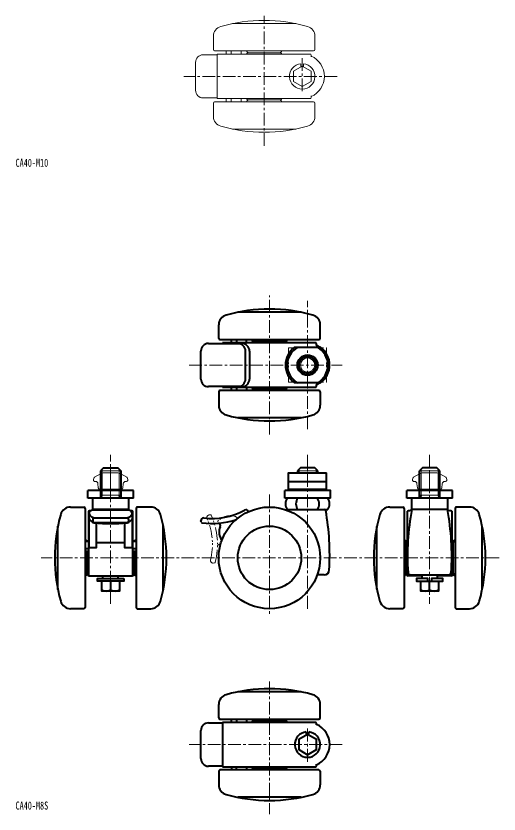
# Model space of a CAD drawing. Units: millimetres on the paper. Extents: x -594 to 361, y -421 to 342.
# Drawn here: x -594.3 to -404.1, y -421.3 to -107.2 of the extents above; entities that cross this region are included whole.
import ezdxf
from ezdxf.enums import TextEntityAlignment as Align

# ---------------------------------------------------------------- set-up
doc = ezdxf.new("R2010")
doc.units = ezdxf.units.MM
for name, pattern in [('CHAIN1', [8, 5, -1, 1, -1]), ('CHAIN2', [12, 9, -1, 1, -1]), ('DOUBLE_CHAIN1', [8.8, 5, -1, 0.6, -0.6, 0.6, -1])]:
    doc.linetypes.add(name, pattern=pattern)
doc.layers.add('0-0', color=7, linetype='Continuous', lineweight=18)
doc.layers.add('0-1', color=4, linetype='DOUBLE_CHAIN1', lineweight=18)
doc.styles.add('ＭＳ ゴシック', font='')
doc.styles.get('ＭＳ ゴシック').set_extended_font_data('MS Gothic')

msp = doc.modelspace()

# ---------------------------------------------------------------- linework, layer by layer
at = {"layer": '0-0'}
for p, q in [((-484.1, -110.213), (-509.1, -110.213)), ((-516.6, -120.463), (-516.6, -115.169)), ((-476.6, -120.463), (-476.6, -115.169)), ((-477.1, -120.963), (-516.1, -120.963)), ((-515.051, -122.213), (-478.149, -122.213)), ((-511.6, -120.963), (-511.6, -122.213)), ((-509.6, -122.213), (-509.6, -120.963)), ((-505.6, -120.963), (-505.6, -122.213)), ((-502.8, -121.713), (-490.4, -121.713)), ((-523.6, -125.463), (-523.6, -136.463)), ((-482.1, -125.988), (-482.1, -127.252)), ((-481.1, -127.252), (-481.1, -125.988)), ((-520.6, -139.463), (-515.082, -139.463)), ((-516.1, -140.963), (-477.1, -140.963)), ((-478.149, -139.713), (-515.051, -139.713)), ((-511.6, -139.713), (-511.6, -140.963)), ((-509.6, -140.963), (-509.6, -139.713)), ((-505.6, -140.963), (-505.6, -139.713)), ((-502.8, -140.213), (-490.4, -140.213)), ((-516.6, -141.463), (-516.6, -146.757)), ((-476.6, -141.463), (-476.6, -146.757)), ((-484.1, -151.713), (-509.1, -151.713)), ((-563.425, -288.768), (-561.059, -287.402)), ((-559.559, -287), (-554.566, -287)), ((-553.066, -287.402), (-550.7, -288.768)), ((-437.792, -288.768), (-435.425, -287.402)), ((-433.925, -287), (-428.933, -287)), ((-427.433, -287.402), (-425.066, -288.768)), ((-563.845, -289.771), (-563.658, -289.072)), ((-563.041, -290.4), (-563.362, -290.4)), ((-561.902, -292.944), (-562.045, -291.313)), ((-552.08, -291.313), (-552.223, -292.944)), ((-550.762, -290.4), (-551.084, -290.4)), ((-550.467, -289.072), (-550.279, -289.771)), ((-438.212, -289.771), (-438.025, -289.072)), ((-437.408, -290.4), (-437.729, -290.4)), ((-436.269, -292.944), (-436.412, -291.313)), ((-426.446, -291.313), (-426.589, -292.944)), ((-425.129, -290.4), (-425.45, -290.4)), ((-424.833, -289.072), (-424.646, -289.771)), ((-552.721, -293.4), (-561.404, -293.4)), ((-427.087, -293.4), (-435.771, -293.4))]:
    msp.add_line(p, q, dxfattribs=at)
at = {"layer": '0-0', "lineweight": 40}
for p, q in [((-482, -223.848), (-507, -223.848)), ((-514.5, -234.098), (-514.5, -228.804)), ((-474.5, -234.098), (-474.5, -228.804)), ((-514, -234.598), (-475, -234.598)), ((-509.5, -235.848), (-509.5, -234.598)), ((-507.5, -234.598), (-507.5, -235.848)), ((-503.5, -235.848), (-503.5, -234.598)), ((-500.7, -235.348), (-488.3, -235.348)), ((-518.5, -236.098), (-505.349, -236.098)), ((-476.049, -235.848), (-512.951, -235.848)), ((-484.654, -237.598), (-474.346, -237.598)), ((-521.5, -250.098), (-521.5, -239.098)), ((-503.922, -250.098), (-503.922, -239.098)), ((-502.349, -239.098), (-502.349, -250.098)), ((-505.349, -253.098), (-518.5, -253.098)), ((-512.951, -253.348), (-476.049, -253.348)), ((-509.5, -254.598), (-509.5, -253.348)), ((-507.5, -253.348), (-507.5, -254.598)), ((-503.5, -253.348), (-503.5, -254.598)), ((-488.3, -253.848), (-500.7, -253.848)), ((-474.346, -251.598), (-484.654, -251.598)), ((-514.5, -255.098), (-514.5, -260.392)), ((-475, -254.598), (-514, -254.598)), ((-474.5, -255.098), (-474.5, -260.392)), ((-482, -265.348), (-507, -265.348)), ((-559.862, -285), (-561.062, -286.2)), ((-475.5, -286.2), (-476.7, -285)), ((-561.062, -286.2), (-561.062, -297)), ((-483.5, -286.2), (-483.5, -287)), ((-475.5, -287), (-475.5, -286.2)), ((-472, -293.4), (-472, -287)), ((-435.429, -297), (-435.429, -286.2)), ((-427.429, -297), (-427.429, -286.2)), ((-487, -290.4), (-472, -290.4)), ((-566.062, -297), (-566.062, -294)), ((-548.062, -294), (-566.062, -294)), ((-548.062, -297), (-548.062, -294)), ((-488.5, -297), (-488.5, -294)), ((-487, -293.4), (-472, -293.4)), ((-483.5, -293.4), (-483.5, -294)), ((-475.5, -294), (-475.5, -293.4)), ((-440.429, -297), (-440.429, -294)), ((-422.429, -294), (-440.429, -294)), ((-422.429, -297), (-422.429, -294)), ((-548.062, -297), (-566.062, -297)), ((-470.5, -297), (-488.5, -297)), ((-422.429, -297), (-440.429, -297)), ((-438.429, -301.5), (-438.429, -297)), ((-572.856, -300.5), (-567.562, -300.5)), ((-567.062, -301), (-567.062, -340)), ((-547.062, -301), (-547.062, -340)), ((-541.269, -300.5), (-546.562, -300.5)), ((-487.5, -301.5), (-471.5, -301.5)), ((-447.14, -300.5), (-441.929, -300.5)), ((-441.429, -301), (-441.429, -340)), ((-421.429, -301), (-421.429, -340)), ((-415.718, -300.5), (-420.929, -300.5)), ((-565.812, -302.049), (-565.812, -327.442)), ((-565.562, -316.5), (-565.562, -303.17)), ((-550.062, -301.67), (-564.062, -301.67)), ((-548.562, -303.17), (-548.562, -316.5)), ((-548.312, -327.442), (-548.312, -302.049)), ((-440.179, -327.442), (-440.179, -302.049)), ((-422.679, -302.049), (-422.679, -327.442)), ((-564.062, -305.261), (-564.062, -306.175)), ((-563.562, -304.761), (-550.562, -304.761)), ((-550.562, -306.675), (-563.562, -306.675)), ((-550.062, -305.261), (-550.062, -306.175)), ((-521.376, -306.44), (-521.478, -305.961)), ((-577.812, -333), (-577.812, -308)), ((-536.312, -333), (-536.312, -308)), ((-452.179, -332.792), (-452.179, -308.208)), ((-410.679, -332.792), (-410.679, -308.208)), ((-565.812, -314), (-567.062, -314)), ((-547.062, -314), (-548.312, -314)), ((-440.813, -314), (-440.621, -314)), ((-422.237, -314), (-422.045, -314)), ((-567.062, -316.8), (-565.812, -316.8)), ((-562.712, -314.5), (-551.412, -314.5)), ((-548.312, -316.8), (-547.062, -316.8)), ((-440.679, -314.3), (-440.679, -326.7)), ((-422.179, -326.7), (-422.179, -314.3)), ((-565.812, -318), (-567.062, -318)), ((-566.312, -326.7), (-566.312, -318)), ((-547.062, -318), (-548.312, -318)), ((-547.812, -318), (-547.812, -326.7)), ((-565.512, -327.5), (-548.612, -327.5)), ((-560.062, -328.6), (-560.062, -327.5)), ((-557.062, -329.6), (-557.062, -333.1)), ((-554.062, -328.6), (-554.062, -327.5)), ((-472.951, -327.15), (-475.638, -327.15)), ((-434.429, -327.5), (-439.879, -327.5)), ((-438.915, -327.15), (-423.943, -327.15)), ((-434.429, -328.6), (-434.429, -327.15)), ((-431.429, -333.1), (-431.429, -329.6)), ((-428.429, -327.15), (-428.429, -328.6)), ((-422.979, -327.5), (-428.429, -327.5)), ((-567.562, -340.5), (-572.856, -340.5)), ((-546.562, -340.5), (-541.269, -340.5)), ((-441.929, -340.5), (-447.14, -340.5)), ((-420.929, -340.5), (-415.718, -340.5)), ((-482, -373.236), (-507, -373.236)), ((-514.5, -383.486), (-514.5, -378.192)), ((-474.5, -383.486), (-474.5, -378.192)), ((-518.5, -385.486), (-512.982, -385.486)), ((-514, -383.986), (-475, -383.986)), ((-512.982, -385.486), (-512.982, -402.736)), ((-476.049, -385.236), (-512.951, -385.236)), ((-509.5, -385.236), (-509.5, -383.986)), ((-507.5, -383.986), (-507.5, -385.236)), ((-503.5, -383.986), (-503.5, -385.236)), ((-500.7, -384.736), (-488.3, -384.736)), ((-521.5, -399.486), (-521.5, -388.486)), ((-480, -389.011), (-480, -390.275)), ((-479, -390.275), (-479, -389.011)), ((-512.982, -402.486), (-518.5, -402.486)), ((-514.5, -404.486), (-514.5, -409.78)), ((-475, -403.986), (-514, -403.986)), ((-512.951, -402.736), (-476.049, -402.736)), ((-509.5, -402.736), (-509.5, -403.986)), ((-507.5, -403.986), (-507.5, -402.736)), ((-503.5, -402.736), (-503.5, -403.986)), ((-500.7, -403.236), (-488.3, -403.236)), ((-474.5, -404.486), (-474.5, -409.78)), ((-482, -414.736), (-507, -414.736))]:
    msp.add_line(p, q, dxfattribs=at)
at = {"layer": '0-0', "color": 4}
for p, q in [((-560.386, -295.828), (-560.386, -285.524)), ((-553.739, -295.828), (-553.739, -285.524)), ((-482.824, -287), (-482.824, -285.524)), ((-476.177, -285.524), (-476.177, -287)), ((-434.753, -285.524), (-434.753, -295.828)), ((-428.106, -285.524), (-428.106, -295.828)), ((-553.062, -286.2), (-561.062, -286.2)), ((-483.5, -286.2), (-475.5, -286.2)), ((-435.429, -286.2), (-427.429, -286.2)), ((-482.824, -294), (-482.824, -293.4)), ((-476.177, -293.4), (-476.177, -294)), ((-561.062, -295.828), (-553.062, -295.828)), ((-435.429, -295.828), (-427.429, -295.828))]:
    msp.add_line(p, q, dxfattribs=at)
at = {"layer": '0-0', "color": 4, "linetype": 'CHAIN2'}
for p, q in [((-557.062, -294), (-557.062, -287)), ((-431.429, -294), (-431.429, -287))]:
    msp.add_line(p, q, dxfattribs=at)
at = {"layer": '0-0'}
msp.add_lwpolyline([(-515.082, -139.713), (-515.082, -122.463), (-520.6, -122.463)], dxfattribs=at)
msp.add_lwpolyline([(-481.6, -126.963), (-485.064, -128.963), (-485.064, -132.963), (-481.6, -134.963), (-478.136, -132.963), (-478.136, -128.963)], close=True, dxfattribs=at)
at = {"layer": '0-0', "lineweight": 40}
for points in [[(-559.862, -285), (-554.262, -285), (-553.062, -286.2), (-553.062, -297)], [(-476.7, -285), (-482.3, -285), (-483.5, -286.2)], [(-427.429, -286.2), (-428.629, -285), (-434.229, -285), (-435.429, -286.2)], [(-487, -293.4), (-487, -287), (-472, -287)], [(-470.5, -297), (-470.5, -294), (-488.5, -294)], [(-550.062, -297), (-550.062, -301.5), (-564.062, -301.5), (-564.062, -297)], [(-424.429, -297), (-424.429, -301.5), (-438.429, -301.5)], [(-562.712, -306.675), (-562.712, -316.5), (-565.812, -316.5)], [(-548.312, -316.5), (-551.412, -316.5), (-551.412, -306.675)], [(-553.562, -329.6), (-553.562, -333.6), (-560.562, -333.6), (-560.562, -329.6)], [(-432.179, -329.6), (-432.179, -328.6), (-436.654, -328.6), (-436.654, -329.6), (-426.204, -329.6), (-426.204, -328.6), (-430.679, -328.6), (-430.679, -329.6)], [(-427.929, -329.6), (-427.929, -333.6), (-434.929, -333.6), (-434.929, -329.6)]]:
    msp.add_lwpolyline(points, dxfattribs=at)
for points in [[(-551.837, -328.6), (-551.837, -329.6), (-562.287, -329.6), (-562.287, -328.6)], [(-479.5, -389.986), (-482.964, -391.986), (-482.964, -395.986), (-479.5, -397.986), (-476.036, -395.986), (-476.036, -391.986)]]:
    msp.add_lwpolyline(points, close=True, dxfattribs=at)
for centre, radius in [((-479.5, -244.598), 4), ((-479.5, -244.598), 3.324), ((-494.5, -320.5), 20), ((-494.5, -320.5), 12.5)]:
    msp.add_circle(centre, radius, dxfattribs=at)
at = {"layer": '0-0', "color": 4}
msp.add_circle((-479.5, -244.598), 2.8, dxfattribs=at)
at = {"layer": '0-0'}
for centre, radius, start, end in [((-496.6, -172.088), 63.125, 74.29925, 105.70075), ((-512.6, -115.169), 4, 105.70075, 180), ((-480.6, -115.169), 4, 0, 74.29925), ((-520.6, -125.463), 3, 90, 180), ((-516.1, -120.463), 0.5, 180, 270), ((-445.6, -130.963), 70, 172.81924, 173.02544), ((-502.6, -120.713), 1, 194.47751, 270), ((-502.8, -122.513), 0.8, 90, 157.97569), ((-490.6, -120.713), 1, 270, 345.52249), ((-490.4, -122.513), 0.8, 22.02431, 90), ((-547.6, -130.963), 70, 6.32533, 7.18076), ((-477.1, -120.463), 0.5, 270, 0), ((-481.6, -130.963), 8.71, 294.02872, 65.97128), ((-481.6, -130.963), 5, 95.73917, 84.26083), ((-520.6, -136.463), 3, 180, 270), ((-516.1, -141.463), 0.5, 90, 180), ((-445.6, -130.963), 70, 186.97456, 187.18076), ((-502.6, -141.213), 1, 90, 165.52249), ((-502.8, -139.413), 0.8, 202.02431, 270), ((-490.6, -141.213), 1, 14.47751, 90), ((-490.4, -139.413), 0.8, 270, 337.97569), ((-547.6, -130.963), 70, 352.81924, 353.67467), ((-477.1, -141.463), 0.5, 0, 90), ((-512.6, -146.757), 4, 180, 254.29925), ((-480.6, -146.757), 4, 285.70075, 0), ((-496.6, -89.838), 63.125, 254.29925, 285.70075), ((-563.175, -289.201), 0.5, 120, 165), ((-559.559, -290), 3, 90, 120), ((-554.566, -290), 3, 60, 90), ((-550.95, -289.201), 0.5, 15, 60), ((-437.542, -289.201), 0.5, 120, 165), ((-433.925, -290), 3, 90, 120), ((-428.933, -290), 3, 60, 90), ((-425.316, -289.201), 0.5, 15, 60), ((-563.362, -289.9), 0.5, 165, 221.4073), ((-563.362, -289.9), 0.5, 221.4073, 270), ((-563.041, -291.4), 1, 5, 90), ((-551.084, -291.4), 1, 90, 175), ((-550.762, -289.9), 0.5, 270, 318.5927), ((-550.762, -289.9), 0.5, 318.5927, 15), ((-437.729, -289.9), 0.5, 165, 221.4073), ((-437.729, -289.9), 0.5, 221.4073, 270), ((-437.408, -291.4), 1, 5, 90), ((-425.45, -291.4), 1, 90, 175), ((-425.129, -289.9), 0.5, 270, 318.5927), ((-425.129, -289.9), 0.5, 318.5927, 15), ((-561.404, -292.9), 0.5, 185, 270), ((-552.721, -292.9), 0.5, 270, 355), ((-435.771, -292.9), 0.5, 185, 270), ((-427.087, -292.9), 0.5, 270, 355)]:
    msp.add_arc(centre, radius, start, end, dxfattribs=at)
at = {"layer": '0-0', "lineweight": 40}
for centre, radius, start, end in [((-494.5, -285.723), 63.125, 74.29925, 105.70075), ((-510.5, -228.804), 4, 105.70075, 180), ((-478.5, -228.804), 4, 0, 74.29925), ((-514, -234.098), 0.5, 180, 270), ((-500.5, -234.348), 1, 194.47751, 270), ((-500.7, -236.148), 0.8, 90, 157.97569), ((-488.5, -234.348), 1, 270, 345.52249), ((-488.3, -236.148), 0.8, 22.02431, 90), ((-475, -234.098), 0.5, 270, 0), ((-518.5, -239.098), 3, 90, 180), ((-443.5, -244.598), 70, 172.81924, 173.02544), ((-506.922, -239.098), 3, 0, 90), ((-505.349, -239.098), 3, 0, 90), ((-479.5, -244.598), 8.693, 126.36602, 233.63398), ((-479.5, -244.598), 8, 118.95502, 241.04498), ((-545.5, -244.598), 70, 6.32533, 7.18076), ((-479.5, -244.598), 8.5, 55.43968, 65.13671), ((-479.5, -244.598), 8, 298.95502, 61.04498), ((-479.5, -244.598), 8.693, 306.36602, 53.63398), ((-518.5, -250.098), 3, 180, 270), ((-506.922, -250.098), 3, 270, 0), ((-505.349, -250.098), 3, 270, 0), ((-443.5, -244.598), 70, 186.97456, 187.18076), ((-500.5, -254.848), 1, 90, 165.52249), ((-500.7, -253.048), 0.8, 202.02431, 270), ((-488.5, -254.848), 1, 14.47751, 90), ((-488.3, -253.048), 0.8, 270, 337.97569), ((-545.5, -244.598), 70, 352.81924, 353.67467), ((-479.5, -244.598), 8.5, 294.86329, 304.56032), ((-514, -255.098), 0.5, 90, 180), ((-475, -255.098), 0.5, 0, 90), ((-510.5, -260.392), 4, 180, 254.29925), ((-478.5, -260.392), 4, 285.70075, 0), ((-494.5, -203.473), 63.125, 254.29925, 285.70075), ((-484.193, -299.25), 4, 145.77113, 214.22887), ((-480.057, -299.25), 4, 145.77113, 214.22887), ((-478.943, -299.25), 4, 325.77113, 33.16765), ((-474.807, -299.25), 4, 325.77113, 34.22887), ((-572.856, -304.5), 4, 90, 164.29925), ((-567.562, -301), 0.5, 0, 90), ((-465.778, -319.942), 100, 169.37263, 169.47204), ((-648.347, -319.942), 100, 10.52796, 10.62737), ((-546.562, -301), 0.5, 90, 180), ((-541.269, -304.5), 4, 15.70075, 90), ((-503.803, -302.543), 1, 13.07697, 119.23528), ((-489.749, -295.956), 6, 288.58567, 292.47294), ((-472.825, -302), 0.5, 10.09596, 90), ((-447.14, -304.5), 4, 90, 163.71545), ((-441.929, -301), 0.5, 0, 90), ((-344.226, -319.558), 95.918, 169.14828, 183.98214), ((-518.632, -319.558), 95.918, 356.01786, 10.85172), ((-420.929, -301), 0.5, 90, 180), ((-415.718, -304.5), 4, 16.28455, 90), ((-515.937, -320.5), 63.125, 164.29925, 195.70075), ((-557.062, -371.5), 70, 96.44913, 97.18076), ((-562.873, -301.842), 3, 206.28496, 256.70669), ((-564.062, -303.17), 1.5, 90, 180), ((-551.252, -301.842), 3, 283.29331, 333.71504), ((-550.062, -303.17), 1.5, 0, 90), ((-557.062, -371.5), 70, 82.81924, 83.55087), ((-598.187, -320.5), 63.125, 344.29925, 15.70075), ((-516.989, -278.982), 26, 262.52878, 299.23528), ((-570.785, -319.442), 100, 356.66097, 10.09596), ((-392.369, -320.5), 61.06, 163.71545, 196.28455), ((-431.429, -371.5), 70, 95.79501, 97.18076), ((-431.429, -371.5), 70, 82.81924, 84.20499), ((-470.489, -320.5), 61.06, 343.71545, 16.28455), ((-562.873, -303.755), 3, 206.28496, 256.70669), ((-563.562, -305.261), 0.5, 90, 180), ((-563.562, -306.175), 0.5, 180, 270), ((-557.062, -238.115), 68.867, 264.58409, 275.41591), ((-550.562, -305.261), 0.5, 0, 90), ((-551.252, -303.755), 3, 283.29331, 333.71504), ((-550.562, -306.175), 0.5, 270, 0), ((-520.5, -305.753), 1, 82.52878, 192.00005), ((-521.083, -306.378), 0.3, 192, 261.50164), ((-516.989, -278.982), 28, 261.50098, 289.70643), ((-514.791, -307.899), 1, 335.21916, 94.34783), ((-509.343, -310.413), 5, 155.21916, 218.64468), ((-567.312, -314.5), 1, 30, 75.52249), ((-565.512, -314.3), 0.8, 112.02431, 157.97569), ((-548.612, -314.3), 0.8, 22.02431, 67.97569), ((-546.812, -314.5), 1, 104.47751, 150), ((-441.679, -314.5), 1, 0, 75.52249), ((-439.879, -314.3), 0.8, 112.02431, 180), ((-422.979, -314.3), 0.8, 0, 67.97569), ((-421.179, -314.5), 1, 104.47751, 180), ((-567.312, -326.5), 1, 284.47751, 0), ((-546.812, -326.5), 1, 180, 255.52249), ((-472.951, -325.15), 2, 270, 356.66097), ((-441.679, -326.5), 1, 284.47751, 0), ((-438.915, -326.15), 1, 183.98214, 270), ((-423.943, -326.15), 1, 270, 356.01786), ((-421.179, -326.5), 1, 180, 255.52249), ((-565.512, -326.7), 0.8, 180, 270), ((-548.612, -326.7), 0.8, 270, 0), ((-439.879, -326.7), 0.8, 180, 270), ((-422.979, -326.7), 0.8, 270, 0), ((-558.812, -330.287), 3.312, 238.10921, 301.89079), ((-555.312, -330.287), 3.312, 238.10921, 301.89079), ((-433.179, -330.287), 3.312, 238.10921, 301.89079), ((-429.679, -330.287), 3.312, 238.10921, 301.89079), ((-572.856, -336.5), 4, 195.70075, 270), ((-541.269, -336.5), 4, 270, 344.29925), ((-447.14, -336.5), 4, 196.28455, 270), ((-415.718, -336.5), 4, 270, 343.71545), ((-567.562, -340), 0.5, 270, 0), ((-546.562, -340), 0.5, 180, 270), ((-441.929, -340), 0.5, 270, 0), ((-420.929, -340), 0.5, 180, 270), ((-494.5, -435.111), 63.125, 74.29925, 105.70075), ((-510.5, -378.192), 4, 105.70075, 180), ((-478.5, -378.192), 4, 0, 74.29925), ((-518.5, -388.486), 3, 90, 180), ((-514, -383.486), 0.5, 180, 270), ((-443.5, -393.986), 70, 172.81924, 173.02544), ((-500.5, -383.736), 1, 194.47751, 270), ((-500.7, -385.536), 0.8, 90, 157.97569), ((-488.5, -383.736), 1, 270, 345.52249), ((-488.3, -385.536), 0.8, 22.02431, 90), ((-545.5, -393.986), 70, 6.32533, 7.18076), ((-479.5, -393.986), 8.71, 294.02872, 65.97128), ((-475, -383.486), 0.5, 270, 0), ((-479.5, -393.986), 5, 95.73917, 84.26083), ((-518.5, -399.486), 3, 180, 270), ((-545.5, -393.986), 70, 352.81924, 353.67467), ((-514, -404.486), 0.5, 90, 180), ((-443.5, -393.986), 70, 186.97456, 187.18076), ((-500.5, -404.236), 1, 90, 165.52249), ((-500.7, -402.436), 0.8, 202.02431, 270), ((-488.5, -404.236), 1, 14.47751, 90), ((-488.3, -402.436), 0.8, 270, 337.97569), ((-475, -404.486), 0.5, 0, 90), ((-510.5, -409.78), 4, 180, 254.29925), ((-478.5, -409.78), 4, 285.70075, 0), ((-494.5, -352.861), 63.125, 254.29925, 285.70075)]:
    msp.add_arc(centre, radius, start, end, dxfattribs=at)
at = {"layer": '0-1', "linetype": 'CHAIN1'}
for p, q in [((-496.6, -158.301), (-496.6, -107.197)), ((-481.6, -123.801), (-481.6, -137.769)), ((-467.907, -130.963), (-528.209, -130.963)), ((-494.5, -271.936), (-494.5, -217.26)), ((-479.5, -269.851), (-479.5, -219.345)), ((-526.109, -244.598), (-465.807, -244.598)), ((-557.062, -338.6), (-557.062, -280)), ((-479.5, -340.5), (-479.5, -280)), ((-431.429, -280), (-431.429, -338.6)), ((-494.5, -295.5), (-494.5, -343.056)), ((-404.091, -320.5), (-584.4, -320.5)), ((-494.5, -369.095), (-494.5, -421.324)), ((-479.5, -400.721), (-479.5, -386.91)), ((-465.807, -393.986), (-526.109, -393.986))]:
    msp.add_line(p, q, dxfattribs=at)
at = {"layer": '0-1'}
for p, q in [((-472, -251.398), (-472, -237.798)), ((-487, -251.398), (-472, -251.398)), ((-518.266, -303.605), (-517.758, -303.552)), ((-507.828, -304.223), (-507.003, -304.89)), ((-516.61, -322.536), (-516.123, -322.485))]:
    msp.add_line(p, q, dxfattribs=at)
at = {"layer": '0-1', "color": 7, "linetype": 'Continuous', "lineweight": 40}
for p, q in [((-561.062, -297), (-560.386, -295.828)), ((-553.062, -297), (-553.739, -295.828)), ((-434.753, -295.828), (-435.429, -297)), ((-428.106, -295.828), (-427.429, -297))]:
    msp.add_line(p, q, dxfattribs=at)
at = {"layer": '0-1'}
msp.add_lwpolyline([(-487, -251.398), (-487, -237.798), (-472, -237.798)], dxfattribs=at)
for centre, radius, start, end in [((-518.162, -304.6), 1, 96, 203.23528), ((-517.727, -303.85), 0.3, 24.30525, 96), ((-542.972, -315.252), 28, 345.50164, 24.30525), ((-509.949, -310.367), 6.5, 70.94827, 147.11397), ((-542.972, -315.252), 26, 346.52878, 23.23528), ((-515.828, -306.566), 0.5, 197.74402, 327.11397), ((-513.984, -316.088), 1, 77.10728, 178.34783), ((-516.715, -321.542), 1, 166.52878, 276), ((-516.154, -322.186), 0.3, 276, 345.50164)]:
    msp.add_arc(centre, radius, start, end, dxfattribs=at)

# ---------------------------------------------------------------- texts
at = {"layer": '0-0', "style": 'ＭＳ ゴシック', "width": 0.75}
for s, p in [('CA40-M10', (-594.5, -167.5)), ('CA40-M8S', (-594.5, -420.5))]:
    msp.add_text(s, height=3.152, dxfattribs=at).set_placement(p, align=Align.BOTTOM_LEFT)

doc.saveas('drawing.dxf')
